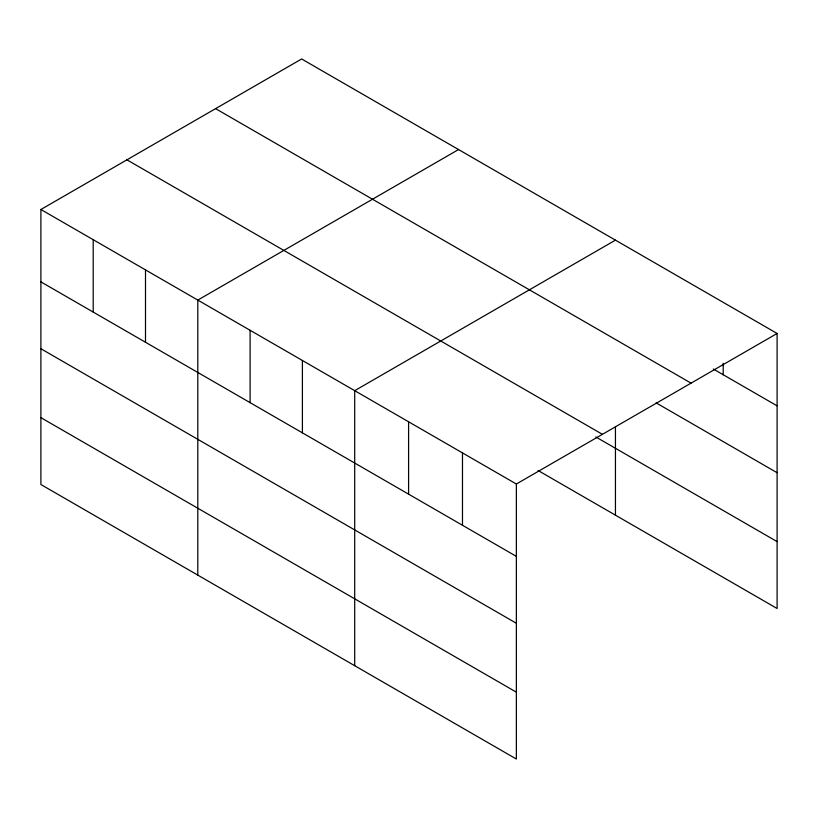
<?xml version="1.0" encoding="UTF-8"?>
<svg xmlns="http://www.w3.org/2000/svg" width="818" height="818" viewBox="0 0 818 818"><rect width="100%" height="100%" fill="white"/><g stroke="black" fill="none" stroke-linecap="round" stroke-linejoin="round"><path stroke-width="1.23" d="M516.362 623.255L516.362 484.011L40.9 209.5L40.9 484.532L516.362 759.032L516.362 623.255L40.9 348.744M538.08 470.503L777.1 608.5L777.1 333.468L301.637 58.968L40.9 209.5M458.54 149.551L197.803 300.094L197.803 575.115M615.443 240.144L354.705 390.677L354.705 665.699M516.362 484.011L777.1 333.468M713.316 369.02L777.1 405.84M215.594 108.641L691.057 383.151M656.128 402.875L777.1 472.712M126.943 159.827L602.406 434.327M595.831 436.965L777.1 541.618M40.9 281.873L516.362 556.373M40.9 417.65L516.362 692.161M723.214 363.304L723.214 374.726M615.443 426.597L615.443 515.166M462.477 452.896L462.477 525.268M408.591 421.791L408.591 494.154M302.404 360.482L302.404 432.845M250.103 330.288L250.103 402.65M145.502 269.899L145.502 342.261M93.201 239.705L93.201 312.067"/></g></svg>
